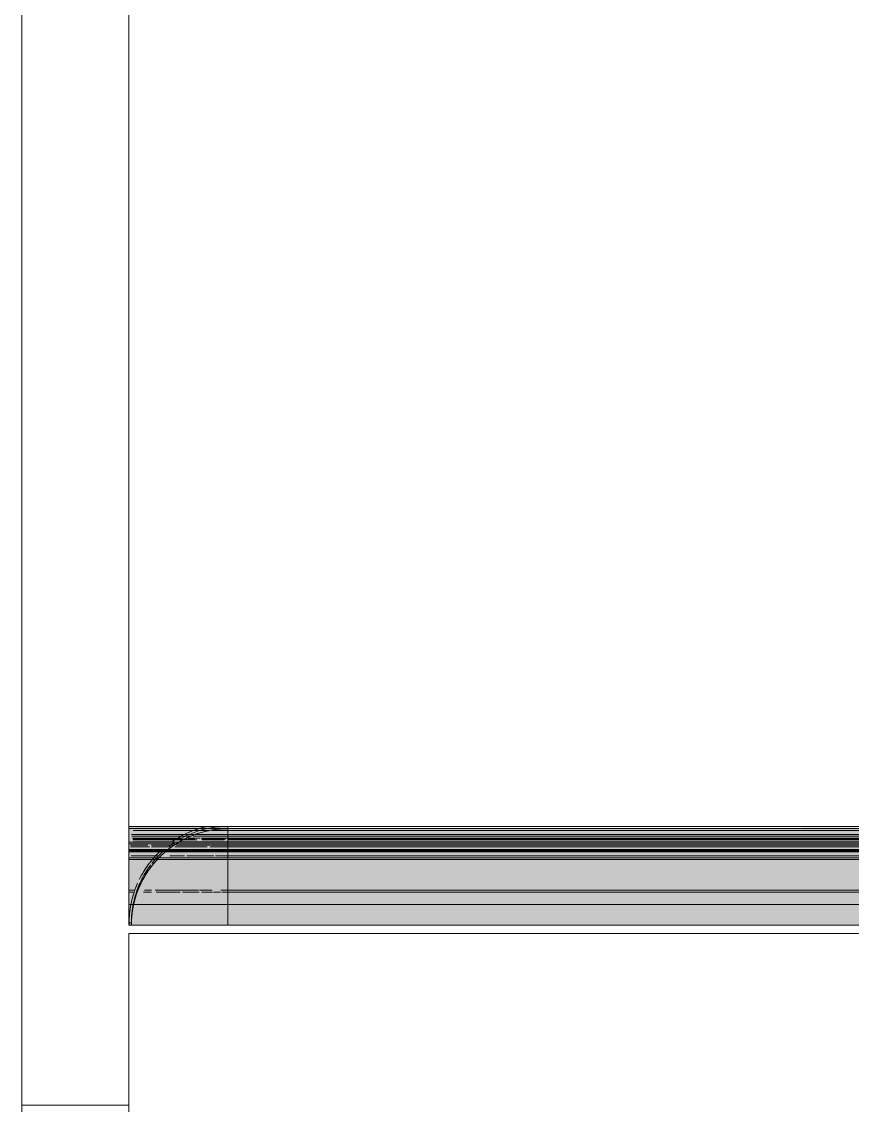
# Model space of a CAD drawing. Header units: millimetres. Extents: x -22227 to 20164, y 15335 to 61747.
# Drawn here: x -159 to 228, y 57437 to 57942 of the extents above; entities that cross this region are included whole.
import ezdxf

# ---------------------------------------------------------------- set-up
doc = ezdxf.new("R2010")
doc.units = ezdxf.units.MM
doc.layers.add('A-GENM', color=7, linetype='Continuous', lineweight=5)
doc.layers.add('A-WALL', color=7, linetype='Continuous', lineweight=9)

# ---------------------------------------------------------------- blocks, each defined once
blk = doc.blocks.new('AK-SGS-M3-A_rvt-1-MẶT BẰNG BỐ TRÍ THIẾT BỊ')
at = {"layer": 'A-WALL', "color": 253, "true_color": 0xaaaaaa}
for p, q in [((-158.59, 58116.94), (-158.59, 57436.94)), ((-108.59, 57566.94), (-108.59, 58116.94)), ((-108.59, 57436.94), (-108.59, 57516.94)), ((-108.59, 57516.94), (691.41, 57516.94))]:
    blk.add_line(p, q, dxfattribs=at)
at = {"layer": 'A-WALL', "color": 254, "true_color": 0xcccccc}
for p, q in [((-158.59, 58116.94), (-158.59, 57436.94)), ((-108.59, 57566.94), (-108.59, 58116.94)), ((-108.59, 57436.94), (-108.59, 57516.94)), ((-108.59, 57516.94), (691.41, 57516.94))]:
    blk.add_line(p, q, dxfattribs=at)
at = {"layer": 'A-WALL', "color": 254, "true_color": 0xe0e0e0}
for p, q in [((-62.49, 57566.94), (-108.59, 57566.94)), ((-158.59, 57436.94), (-108.59, 57436.94)), ((-158.59, 57421.94), (-158.59, 57436.94)), ((-108.59, 57436.94), (-108.59, 57421.94))]:
    blk.add_line(p, q, dxfattribs=at)
at = {"layer": 'A-WALL', "color": 7, "true_color": 0xededed}
blk.add_line((-72.03, 57566.94), (-108.59, 57566.94), dxfattribs=at)
at = {"layer": 'A-WALL', "color": 7, "true_color": 0xeeeeee}
blk.add_line((-62.49, 57566.94), (-72.03, 57566.94), dxfattribs=at)
at = {"layer": 'A-WALL', "color": 254, "true_color": 0xd6d6d6}
blk.add_line((639.81, 57566.94), (-62.49, 57566.94), dxfattribs=at)
at = {"layer": 'A-WALL', "color": 254, "true_color": 0xeaeaea}
blk.add_line((639.81, 57566.94), (-62.49, 57566.94), dxfattribs=at)
at = {"layer": 'A-WALL', "color": 7, "true_color": 0xececec}
blk.add_line((-158.59, 57436.94), (-108.59, 57436.94), dxfattribs=at)
blk = doc.blocks.new('AK_BoGocTrongTran - Thanh nhôm C có chân-V96-MẶT BẰNG BỐ TRÍ THIẾT BỊ')
at = {"layer": 'A-GENM', "true_color": 0xf0f0f0, "transparency": 33554534}
for points in [[(0, -750), (9.54, -750), (9.54, 0), (0, 0), (0, -733.85)], [(9.54, -733.85), (9.54, -750), (46, -749.2), (44.82, 0), (9.54, 0), (9.54, -589.19)], [(30.61, -733.85), (30.61, -750), (34.17, -750), (34.17, 0), (30.61, 0), (30.61, -589.19)], [(34.5, -750), (37.91, -750), (37.91, 0), (34.5, 0), (34.5, -733.85)]]:
    blk.add_hatch(color=7, dxfattribs=at).paths.add_polyline_path(points)
at = {"layer": 'A-GENM', "color": 253, "true_color": 0xaaaaaa}
for p, q in [((0, 0), (9.54, 0)), ((0, 0), (0, -750)), ((9.54, -750), (9.54, 0)), ((30.61, -750), (30.61, -46.1)), ((34.17, -46.1), (34.17, -750)), ((34.85, -750), (34.85, -46.1)), ((37.91, -750), (37.91, -46.1)), ((38.61, -46.1), (38.61, -750)), ((46, -750), (46, -46.1)), ((46, -747.49), (46, -46.1)), ((46, -747.49), (46, -46.1))]:
    blk.add_line(p, q, dxfattribs=at)
at = {"layer": 'A-GENM', "color": 254, "true_color": 0xd6d6d6}
for p, q in [((0, 0), (30.72, 0)), ((30.61, 0), (30.98, 0)), ((34.31, 0), (30.79, 0)), ((30.98, 0), (31.35, 0)), ((34.17, 0), (31.35, 0)), ((31.35, -46.1), (31.35, 0)), ((34.5, -46.1), (34.5, 0)), ((34.83, 0), (35.15, 0)), ((37.91, 0), (35.15, 0)), ((35.15, -46.1), (35.15, 0)), ((38.14, 0), (35.74, 0)), ((38.97, 0), (43.47, 0)), ((43.47, 0), (45, 0)), ((46, 0), (45, 0)), ((45, -46.1), (45, 0)), ((45, 0), (46, 0)), ((45, -46.1), (45, 0)), ((45, -46.1), (45, -747.9)), ((46, -750), (46, -46.1))]:
    blk.add_line(p, q, dxfattribs=at)
at = {"layer": 'A-GENM', "color": 9, "true_color": 0xc6c6c6}
for p, q in [((30.6, 0), (9.54, 0)), ((30.61, 0), (34.17, 0)), ((30.61, -46.1), (30.61, 0)), ((34.17, 0), (34.85, 0)), ((34.17, 0), (34.17, -46.1)), ((34.85, 0), (37.91, 0)), ((34.85, -46.1), (34.85, 0)), ((37.91, 0), (38.61, 0)), ((37.91, -46.1), (37.91, 0)), ((38.61, 0), (38.61, -46.1)), ((46, 0), (38.86, 0)), ((46, -46.1), (46, 0)), ((46, -46.1), (46, 0)), ((46, -46.1), (46, 0)), ((31.35, -750), (31.35, -46.1)), ((34.5, -750), (34.5, -46.1)), ((35.15, -750), (35.15, -46.1)), ((45, -747.9), (45, -46.1)), ((45, -747.9), (45, -46.1))]:
    blk.add_line(p, q, dxfattribs=at)
at = {"layer": 'A-GENM', "color": 254, "true_color": 0xe0e0e0}
for p, q in [((31.82, 0), (34.43, 0)), ((34.5, 0), (34.83, 0)), ((36.04, 0), (38.06, 0)), ((46, 0), (45, 0)), ((45, 0), (45, -46.1)), ((46, -46.1), (46, 0))]:
    blk.add_line(p, q, dxfattribs=at)
blk = doc.blocks.new('AK_BoGocTrong - Thanh nhôm C có chân-V97-MẶT BẰNG BỐ TRÍ THIẾT BỊ')
at = {"layer": 'A-GENM', "true_color": 0xf0f0f0, "transparency": 33554534}
for points in [[(0, -35.65), (0.72, -46.1), (30.61, -48.01), (30.11, -747.9), (0.9, -747.9), (2.08, -750), (45, -748.4), (43.19, -747.9), (38.61, -747.9), (40.35, -46.1), (45, -46.1), (43.37, 0), (0.02, -1.1), (0, -31.93)], [(31.35, -747.9), (32.82, -750), (34.85, -750), (34.17, 0), (31.35, -1.33), (31.35, -746.18)], [(35.15, -750), (38.61, -750), (37.91, 0), (35.15, -0.99), (35.15, -747.9)]]:
    blk.add_hatch(color=7, dxfattribs=at).paths.add_polyline_path(points)
h = blk.add_hatch(color=7, dxfattribs=at)
h.paths.add_polyline_path([(0, -733.85), (0.9, -747.9), (30.61, -747.9), (28.76, -46.1), (0, -46.1), (0, -589.19)])
h.paths.add_polyline_path([(38.61, -589.19), (39.97, -747.9), (44.8, -746.48), (43.37, -46.1), (38.61, -46.1), (38.61, -444.53)])
at = {"layer": 'A-GENM', "color": 7, "true_color": 0xededed}
for p, q in [((0, 0), (30.72, 0)), ((38.97, 0), (41.7, 0)), ((43.73, 0), (41.34, 0)), ((45, 0), (46, 0)), ((46, 0), (45, 0)), ((34.5, -0.88), (34.5, -10.55)), ((34.5, -11.5), (34.5, -15.65)), ((34.5, -19.77), (34.5, -44.94)), ((35.15, -16.16), (35.15, -18.75)), ((34.85, -46.1), (34.85, -747.9))]:
    blk.add_line(p, q, dxfattribs=at)
at = {"layer": 'A-GENM', "color": 7, "true_color": 0xeeeeee}
for p, q in [((9.54, 0), (0, 0)), ((16.21, 0), (9.54, 0)), ((28.31, 0), (16.38, 0)), ((30.79, 0), (28.31, 0)), ((30.61, 0), (31.35, 0)), ((34.17, 0), (31.82, 0)), ((31.82, 0), (34.17, 0)), ((31.82, 0), (34.43, 0)), ((34.31, 0), (32.03, 0)), ((34.85, 0), (34.17, 0)), ((34.5, 0), (34.83, 0)), ((34.83, 0), (35.15, 0)), ((37.91, 0), (35.74, 0)), ((35.74, 0), (37.91, 0)), ((38.14, 0), (35.74, 0)), ((36.04, 0), (38.06, 0)), ((38.61, 0), (37.91, 0)), ((41.34, 0), (39.22, 0)), ((46, 0), (44.82, 0)), ((34.17, -10.55), (34.17, -0.9)), ((34.85, -0.85), (34.85, -10.55)), ((37.91, -2.44), (37.91, -19.18)), ((34.17, -15.4), (34.17, -11.83)), ((34.85, -11.15), (34.85, -15.93)), ((34.17, -17.47), (34.17, -15.4)), ((34.5, -15.65), (34.5, -17.9)), ((34.85, -15.93), (34.85, -18.36)), ((34.85, -20.1), (34.85, -45.66)), ((37.91, -19.18), (37.91, -21.54)), ((34.17, -44.29), (34.17, -20.76)), ((37.91, -22.67), (37.91, -46.1))]:
    blk.add_line(p, q, dxfattribs=at)
at = {"layer": 'A-GENM', "color": 254, "true_color": 0xe2e2e2}
for p, q in [((0, -2.26), (0, 0)), ((45, -728), (45, -46.1)), ((46, -46.1), (46, -748.4))]:
    blk.add_line(p, q, dxfattribs=at)
at = {"layer": 'A-GENM', "color": 7, "true_color": 0xececec}
for p, q in [((9.54, 0), (9.54, -2.07)), ((41.7, 0), (45, 0)), ((45, 0), (46, 0)), ((30.61, -1.18), (30.61, -12.64)), ((31.35, -1.12), (31.35, -13.21)), ((35.15, -0.83), (35.15, -10.55)), ((38.61, -20.7), (38.61, -2.23)), ((9.54, -6.38), (9.54, -9.44)), ((9.54, -10.55), (9.54, -14.56)), ((35.15, -10.85), (35.15, -16.16)), ((9.54, -15.61), (9.54, -33.88)), ((30.61, -16.07), (30.61, -25.69)), ((31.35, -16.71), (31.35, -24.6)), ((35.15, -20.8), (35.15, -45.8)), ((38.61, -46.1), (38.61, -23.35)), ((30.61, -27.58), (30.61, -36.5)), ((31.35, -26.98), (31.35, -46.1)), ((9.54, -35.23), (9.54, -39.33)), ((45, -34.41), (45, -42.37)), ((45, -34.41), (45, -42.37)), ((9.54, -39.82), (9.54, -42.74)), ((30.61, -37.22), (30.61, -46.1)), ((46, -36.56), (46, -46.1)), ((46, -36.56), (46, -46.1)), ((34.17, -589.19), (34.17, -46.1)), ((37.91, -46.1), (37.91, -747.9))]:
    blk.add_line(p, q, dxfattribs=at)
at = {"layer": 'A-GENM', "color": 254, "true_color": 0xeaeaea}
for p, q in [((45, 0), (45, -34.41)), ((45, 0), (45, -34.41)), ((46, 0), (46, -36.56)), ((46, 0), (46, -36.56)), ((45, -42.37), (45, -34.41)), ((46, -36.56), (46, -46.1)), ((45, -42.37), (45, -46.1)), ((45, -42.37), (45, -46.1)), ((34.5, -46.1), (34.5, -747.9))]:
    blk.add_line(p, q, dxfattribs=at)
at = {"layer": 'A-GENM', "color": 254, "true_color": 0xe7e7e7}
for p, q in [((45, -34.41), (45, 0)), ((46, 0), (46, -36.56)), ((0, -5.55), (0, -2.26)), ((0, -10.55), (0, -5.6)), ((0, -18.02), (0, -10.98)), ((0, -26.54), (0, -18.11)), ((0, -45.8), (0, -26.69)), ((45, -46.1), (45, -42.37)), ((9.54, -46.1), (9.54, -747.9)), ((30.61, -46.1), (30.61, -747.9)), ((31.35, -46.1), (31.35, -747.9)), ((35.15, -46.1), (35.15, -587.26)), ((38.61, -747.9), (38.61, -46.1)), ((45, -46.1), (45, -728)), ((45, -46.1), (45, -728)), ((46, -46.1), (46, -748.4)), ((46, -46.1), (46, -748.4))]:
    blk.add_line(p, q, dxfattribs=at)
at = {"layer": 'A-GENM', "color": 254, "true_color": 0xdadada}
blk.add_line((0, -750), (0, -46.1), dxfattribs=at)
blk = doc.blocks.new('AK_Phụ kiện Panel_Thanh phào C_J - Thanh nhôm C có chân_bo_-V105-MẶT BẰNG BỐ TRÍ THIẾT BỊ')
at = {"layer": 'A-GENM', "true_color": 0xf0f0f0, "transparency": 33554534}
h = blk.add_hatch(color=7, dxfattribs=at)
h.paths.add_polyline_path([(-108.49, 57521.94), (-107.49, 57521.94), (-106.52, 57530.48)])
h.paths.add_polyline_path([(-101.46, 57544.44), (-89.41, 57558.84), (-93.19, 57555.1), (-98.04, 57548.85)])
h.paths.add_polyline_path([(-84.95, 57560.92), (-62.49, 57566.94), (-74.56, 57565.76), (-82.03, 57562.28)])
at = {"layer": 'A-GENM', "color": 254, "true_color": 0xe0e0e0}
blk.add_line((-62.49, 57566.94), (-72.03, 57566.94), dxfattribs=at)
at = {"layer": 'A-GENM', "color": 7, "true_color": 0xeeeeee}
blk.add_line((-72.03, 57566.94), (-62.49, 57566.94), dxfattribs=at)
at = {"layer": 'A-GENM', "color": 254, "true_color": 0xd6d6d6}
for p, q in [((-108.49, 57521.94), (-107.49, 57521.94)), ((-107.49, 57521.94), (-108.49, 57521.94)), ((-108.49, 57521.94), (-108.49, 57520.94)), ((-108.49, 57520.94), (-107.49, 57520.94)), ((-107.49, 57520.94), (-107.49, 57521.94))]:
    blk.add_line(p, q, dxfattribs=at)
at = {"layer": 'A-GENM', "color": 254, "true_color": 0xeaeaea}
for p, q in [((-107.49, 57521.94), (-108.49, 57521.94)), ((-108.49, 57520.94), (-108.49, 57521.94)), ((-108.49, 57521.94), (-107.49, 57521.94))]:
    blk.add_line(p, q, dxfattribs=at)
at = {"layer": 'A-GENM', "color": 254, "true_color": 0xe2e2e2}
blk.add_line((-107.49, 57520.94), (-108.49, 57520.94), dxfattribs=at)
at = {"layer": 'A-GENM', "color": 254, "true_color": 0xe7e7e7}
blk.add_line((-107.49, 57521.94), (-107.49, 57520.94), dxfattribs=at)
at = {"layer": 'A-GENM', "color": 254, "true_color": 0xd6d6d6}
for radius, start, end in [(46, 105.4797, 115.4623), (45, 95.8714, 112.5097), (46, 115.8325, 123.9485), (45, 113.1842, 120), (46, 142.4533, 153.9896), (46, 138.7285, 142.283), (45, 137.0486, 141.0266), (45, 143.768, 150), (46, 156.2474, 168.954), (45, 155.438, 168.5544), (45, 150, 155.3424), (46, 168.9894, 180), (45, 168.6141, 180)]:
    blk.add_arc((-62.49, 57521.94), radius, start, end, dxfattribs=at)
at = {"layer": 'A-GENM', "color": 7, "true_color": 0xf0f0f0}
for radius, start, end in [(46, 106.6173, 109.8483), (46, 111.9495, 114.974), (46, 140.6497, 140.9844), (45, 138.5553, 142.089), (46, 143.4286, 149.6716), (45, 142.8232, 150), (46, 156.3085, 160.4414)]:
    blk.add_arc((-62.49, 57521.94), radius, start, end, dxfattribs=at)
at = {"layer": 'A-GENM', "color": 7, "true_color": 0xededed}
blk.add_arc((-62.49, 57521.94), 46, 102.1943, 105.9085, dxfattribs=at)
at = {"layer": 'A-GENM', "color": 254, "true_color": 0xe0e0e0}
for radius, start, end in [(46, 102.1393, 104.9444), (45, 90.3588, 94.9761), (46, 132.9806, 138.7285), (45, 130.574, 137.0486), (45, 123.7609, 127.4396)]:
    blk.add_arc((-62.49, 57521.94), radius, start, end, dxfattribs=at)
at = {"layer": 'A-GENM', "color": 7, "true_color": 0xf1f1f1}
for start, end in [(101.5426, 105), (108.3367, 112.6581), (155.6369, 159.9502), (151.3821, 155.5474)]:
    blk.add_arc((-62.49, 57521.94), 45, start, end, dxfattribs=at)
at = {"layer": 'A-GENM', "color": 7, "true_color": 0xeeeeee}
blk.add_arc((-62.49, 57521.94), 45, 90.7011, 99.7826, dxfattribs=at)
at = {"layer": 'A-GENM', "color": 254, "true_color": 0xeaeaea}
for radius, start, end in [(46, 162.7877, 166.5774), (46, 169.2718, 180), (45, 169.0021, 180)]:
    blk.add_arc((-62.49, 57521.94), radius, start, end, dxfattribs=at)
blk = doc.blocks.new('AK_MiengBoGocTrong - AK_MiengBoGocTrong-V106-MẶT BẰNG BỐ TRÍ THIẾT BỊ')
at = {"layer": 'A-GENM', "true_color": 0xf0f0f0, "transparency": 33554534}
blk.add_hatch(color=7, dxfattribs=at).paths.add_polyline_path([(0, -46.1), (0, 0), (-46.1, 0), (-46.1, -46.1)])
at = {"layer": 'A-GENM', "color": 9, "true_color": 0xc6c6c6}
for p, q in [((-46.1, -46.1), (-46.1, 0)), ((0, 0), (0, -45)), ((0, -45), (0, -46.1))]:
    blk.add_line(p, q, dxfattribs=at)
at = {"layer": 'A-GENM', "color": 254, "true_color": 0xd6d6d6}
for p, q in [((-46.1, 0), (-45, 0)), ((-45, 0), (-43.87, 0)), ((-43.87, 0), (-41.89, 0)), ((-28.06, 0), (-20.11, 0)), ((-19.52, 0), (-10.26, 0)), ((-9.65, 0), (-0.1, 0)), ((-38.71, -46.1), (-44.92, -46.1)), ((-0.1, -46.1), (-30.71, -46.1))]:
    blk.add_line(p, q, dxfattribs=at)
at = {"layer": 'A-GENM', "color": 253, "true_color": 0xaaaaaa}
for p, q in [((0, 0), (-46.1, 0)), ((-46.1, 0), (-46.1, -46.1)), ((0, -46.1), (0, 0)), ((-46.1, -46.1), (0, -46.1))]:
    blk.add_line(p, q, dxfattribs=at)
at = {"layer": 'A-GENM', "color": 254, "true_color": 0xe0e0e0}
for p, q in [((-34.36, 0), (-30.9, 0)), ((-35.84, -46.1), (-38.01, -46.1)), ((-30.71, -46.1), (-34.27, -46.1))]:
    blk.add_line(p, q, dxfattribs=at)
at = {"layer": 'A-GENM', "color": 254, "true_color": 0xd6d6d6}
for start, end in [(180.7818, 201.2966), (201.7594, 210), (226.7849, 230.305), (232.8232, 240), (240, 244.0196), (244.1166, 255), (257.5854, 269.8712)]:
    blk.add_arc((0, 0), 45, start, end, dxfattribs=at)
at = {"layer": 'A-GENM', "color": 254, "true_color": 0xe0e0e0}
for start, end in [(212.0239, 216.2572), (219.8698, 225)]:
    blk.add_arc((0, 0), 45, start, end, dxfattribs=at)
blk = doc.blocks.new('AK_MiengBoGocTrong - AK_MiengBoGocTrong-V107-MẶT BẰNG BỐ TRÍ THIẾT BỊ')
at = {"layer": 'A-GENM', "true_color": 0xf0f0f0, "transparency": 33554534}
for points in [[(-0.1, 46.08), (-20.48, 39.81), (-28.52, 34.35), (-35.99, 26.39), (-41.58, 16.2), (-46.03, 0.32), (-46.1, 0), (-44.92, 46.1), (-0.1, 46.1)], [(-0.1, 38.97), (-0.82, 0), (-43.85, 0.61), (-41.44, 16.54), (-35.84, 25.52), (-16.78, 41.34), (-6.11, 43.66), (-0.1, 43.47), (-0.1, 40.5)]]:
    blk.add_hatch(color=7, dxfattribs=at).paths.add_polyline_path(points)
at = {"layer": 'A-GENM', "color": 254, "true_color": 0xeaeaea}
for p, q in [((-46.1, 9.54), (-46.1, 46.1)), ((-44.92, 46.1), (-41.44, 46.1)), ((-16.31, 41.94), (-14.62, 42.56)), ((-14.62, 42.56), (-12.9, 43.11)), ((-2.28, 44.94), (-0.49, 45)), ((-33.83, 29.67), (-32.62, 31)), ((-32.62, 31), (-31.35, 32.28)), ((-34.99, 28.3), (-33.83, 29.67)), ((-45, 0), (-46.1, 0)), ((-15.4, 0), (-12.41, 0)), ((-9.64, 0), (-0.82, 0))]:
    blk.add_line(p, q, dxfattribs=at)
at = {"layer": 'A-GENM', "color": 7, "true_color": 0xededed}
for p, q in [((-46.1, 46.1), (-46.1, 9.54)), ((-38.01, 46.1), (-35.84, 46.1)), ((-34.27, 46.1), (-30.71, 46.1))]:
    blk.add_line(p, q, dxfattribs=at)
at = {"layer": 'A-GENM', "color": 7, "true_color": 0xebebeb}
for p, q in [((-41.44, 46.1), (-38.71, 46.1)), ((-30.71, 46.1), (-0.1, 46.1))]:
    blk.add_line(p, q, dxfattribs=at)
at = {"layer": 'A-GENM', "color": 7, "true_color": 0xf4f4f4}
blk.add_line((-31.92, 46.1), (-34.27, 46.1), dxfattribs=at)
at = {"layer": 'A-GENM', "color": 7, "true_color": 0xf2f2f2}
blk.add_line((-16.4, 46.1), (-30.71, 46.1), dxfattribs=at)
at = {"layer": 'A-GENM', "color": 7, "true_color": 0xeeeeee}
for p, q in [((-0.1, 46.1), (-15.4, 46.1)), ((-46.1, 9.54), (-46.1, 0))]:
    blk.add_line(p, q, dxfattribs=at)
at = {"layer": 'A-GENM', "color": 254, "true_color": 0xdadada}
for p, q in [((0, 46.1), (0, 45)), ((0, 43.87), (0, 46.1)), ((0, 45), (0, 43.87)), ((0, 43.87), (0, 40.54)), ((0, 40.54), (0, 35.18)), ((0, 35.18), (0, 28.06)), ((0, 28.06), (0, 19.52)), ((0, 19.52), (0, 10.01)), ((0, 10.01), (0, 0))]:
    blk.add_line(p, q, dxfattribs=at)
at = {"layer": 'A-GENM', "color": 254, "true_color": 0xe2e2e2}
for p, q in [((-0.49, 45), (0, 45)), ((0, 35.55), (0, 43.87)), ((-24.31, 37.87), (-22.78, 38.81)), ((0, 0), (0, 35.18)), ((-41.89, 0), (-45, 0)), ((-20.11, 0), (-25.33, 0)), ((-10.26, 0), (-14.98, 0))]:
    blk.add_line(p, q, dxfattribs=at)
at = {"layer": 'A-GENM', "color": 254, "true_color": 0xe7e7e7}
for p, q in [((-27.26, 35.8), (-25.81, 36.86)), ((-25.81, 36.86), (-24.31, 37.87)), ((-38.13, 23.9), (-37.14, 25.41)), ((-39.05, 22.36), (-38.13, 23.9)), ((-30.9, 0), (-34.36, 0)), ((-25.33, 0), (-28.06, 0)), ((-14.98, 0), (-19.52, 0)), ((-0.82, 0), (-9.65, 0))]:
    blk.add_line(p, q, dxfattribs=at)
at = {"layer": 'A-GENM', "color": 7, "true_color": 0xececec}
blk.add_line((-46.1, 0), (-46.1, 9.54), dxfattribs=at)
at = {"layer": 'A-GENM', "color": 7, "true_color": 0xf0f0f0}
for p, q in [((-28.05, 0), (-23.17, 0)), ((-22.6, 0), (-20.07, 0)), ((-19.52, 0), (-16.4, 0))]:
    blk.add_line(p, q, dxfattribs=at)
at = {"layer": 'A-GENM', "color": 254, "true_color": 0xe7e7e7, "flags": 128}
for points in [[(-22.78, 38.81), (-21.21, 39.69), (-19.61, 40.5), (-17.97, 41.26), (-16.31, 41.94)], [(-12.9, 43.11), (-11.17, 43.59), (-9.42, 44)], [(-9.42, 44), (-7.65, 44.35), (-5.87, 44.62), (-4.08, 44.81), (-2.28, 44.94)], [(-31.35, 32.28), (-30.04, 33.51), (-28.67, 34.68), (-27.26, 35.8)], [(-44.86, 3.6), (-44.68, 5.39), (-44.43, 7.17), (-44.1, 8.94), (-43.71, 10.7), (-43.25, 12.44), (-42.72, 14.16), (-42.12, 15.85), (-41.45, 17.52), (-40.71, 19.17)]]:
    blk.add_lwpolyline(points, dxfattribs=at)
at = {"layer": 'A-GENM', "color": 254, "true_color": 0xeaeaea, "flags": 128}
blk.add_lwpolyline([(-37.14, 25.41), (-36.09, 26.87), (-34.99, 28.3)], dxfattribs=at)
at = {"layer": 'A-GENM', "color": 254, "true_color": 0xe2e2e2, "flags": 128}
for points in [[(-40.71, 19.17), (-39.91, 20.78), (-39.05, 22.36)], [(-45, 0), (-44.96, 1.8), (-44.86, 3.6)]]:
    blk.add_lwpolyline(points, dxfattribs=at)
at = {"layer": 'A-GENM', "color": 254, "true_color": 0xe7e7e7}
for start, end in [(107.2544, 115.8834), (95.1665, 102.4146), (129.695, 133.2151), (143.7428, 147.9761), (160.3942, 169.6058)]:
    blk.add_arc((0, 0), 45, start, end, dxfattribs=at)
at = {"layer": 'A-GENM', "color": 254, "true_color": 0xe2e2e2}
for start, end in [(90.1288, 92.7851), (117.2149, 127.1768), (150, 158.2406), (169.6058, 179.2182)]:
    blk.add_arc((0, 0), 45, start, end, dxfattribs=at)
at = {"layer": 'A-GENM', "color": 254, "true_color": 0xeaeaea}
blk.add_arc((0, 0), 45, 135, 140.1302, dxfattribs=at)
blk = doc.blocks.new('AK_NepV - AK_NepV-V108-MẶT BẰNG BỐ TRÍ THIẾT BỊ')
at = {"layer": 'A-GENM', "color": 7, "true_color": 0xeeeeee}
for p, q in [((-29.7, 750), (-28.7, 750)), ((-28.7, 750), (-14.39, 750)), ((-13.62, 748.88), (-13.62, 736.76)), ((-13.18, 750), (-10.83, 750)), ((-10.39, 749.13), (-10.39, 739.45)), ((-6.15, 750), (-5.29, 750)), ((-5.29, 750), (-4.47, 750)), ((0, 749), (0, 715.59)), ((-10.39, 738.61), (-10.39, 734.26)), ((-13.62, 733.27), (-13.62, 725.36)), ((-10.39, 734.26), (-10.39, 731.96)), ((-10.39, 730.52), (-10.39, 704.84)), ((-7.78, 732.21), (-7.78, 729.15)), ((-13.62, 723.04), (-13.62, 703.9)), ((0, 715.59), (0, 708.32))]:
    blk.add_line(p, q, dxfattribs=at)
at = {"layer": 'A-GENM', "color": 254, "true_color": 0xeaeaea}
for p, q in [((-29.7, 750), (-29.7, 747.65)), ((-28.7, 750), (-28.7, 747.73)), ((-6.15, 747.84), (-6.15, 728.79)), ((-5.29, 748.1), (-5.29, 718.36)), ((-4.47, 748.35), (-4.47, 725.19)), ((-2.83, 748.84), (-2.83, 721.66)), ((-1, 748), (-1, 717.73)), ((-29.7, 743.23), (-29.7, 739.45)), ((-28.7, 742.85), (-28.7, 739.45)), ((-29.7, 737.35), (-29.7, 726.21)), ((-28.7, 737.81), (-28.7, 717.69)), ((-29.7, 725.09), (-29.7, 717.26)), ((-6.15, 726.4), (-6.15, 703.9)), ((-4.47, 722.4), (-4.47, 716.76)), ((-28.7, 717.15), (-28.7, 711.19)), ((-2.83, 718.19), (-2.83, 703.9)), ((-29.7, 716.19), (-29.7, 711.04)), ((-5.29, 715.89), (-5.29, 705.69)), ((-4.47, 716.18), (-4.47, 703.9)), ((-29.7, 710.55), (-29.7, 707.31)), ((-28.7, 707.18), (-28.7, 703.9)), ((-29.7, 706.67), (-29.7, 703.9)), ((-7.78, 703.9), (-7.78, 2.1))]:
    blk.add_line(p, q, dxfattribs=at)
at = {"layer": 'A-GENM', "color": 7, "true_color": 0xf2f2f2}
for p, q in [((-14.39, 750), (-28.7, 750)), ((-12.8, 750), (-13.62, 750)), ((-13.18, 750), (-10.83, 750)), ((-10.31, 750), (-8.49, 750)), ((-4.47, 750), (-5.04, 750)), ((-5.04, 748.18), (-5.04, 723.76)), ((0, 715.59), (0, 749)), ((-10.31, 746.58), (-10.31, 739.45)), ((-10.31, 738.69), (-10.31, 734.2)), ((-10.69, 734.5), (-10.69, 732.35)), ((-10.31, 734.2), (-10.31, 731.86)), ((-9.9, 729.32), (-9.9, 703.9)), ((0, 708.32), (0, 715.59)), ((-12.8, 703.9), (-12.8, 2.1)), ((-10.69, 703.9), (-10.69, 2.1)), ((-8.49, 703.9), (-8.49, 2.1))]:
    blk.add_line(p, q, dxfattribs=at)
at = {"layer": 'A-GENM', "color": 7, "true_color": 0xf4f4f4}
for p, q in [((-10.83, 750), (-13.18, 750)), ((-9.9, 746.71), (-9.9, 739.45)), ((-8.49, 747.13), (-8.49, 740.51)), ((-9.9, 739.1), (-9.9, 733.88)), ((-8.49, 739.45), (-8.49, 732.78)), ((-9.9, 733.88), (-9.9, 731.32)), ((-8.49, 732.78), (-8.49, 729.86)), ((0, 703.9), (0, 707.63))]:
    blk.add_line(p, q, dxfattribs=at)
at = {"layer": 'A-GENM', "color": 7, "true_color": 0xf1f1f1}
for p, q in [((-12.8, 748.94), (-12.8, 736.2)), ((-10.69, 749.11), (-10.69, 739.45)), ((-10.31, 749.14), (-10.31, 746.58)), ((-8.49, 749.28), (-8.49, 747.13)), ((-10.69, 738.31), (-10.69, 734.5)), ((-12.8, 730.9), (-12.8, 724.1)), ((-10.69, 729.66), (-10.69, 705.43)), ((-10.31, 730.3), (-10.31, 704.68)), ((-8.49, 728.67), (-8.49, 713.55)), ((-12.8, 723.01), (-12.8, 710.51)), ((-3.54, 723.18), (-3.54, 720.83)), ((-1, 717.73), (-1, 712.75)), ((-8.49, 712.19), (-8.49, 703.9)), ((-12.8, 709.63), (-12.8, 703.9)), ((-10.31, 703.9), (-10.31, 450.13)), ((-10.31, 449.47), (-10.31, 2.1))]:
    blk.add_line(p, q, dxfattribs=at)
at = {"layer": 'A-GENM', "color": 7, "true_color": 0xf3f3f3}
for p, q in [((-9.9, 749.17), (-9.9, 746.71)), ((-9.9, 703.9), (-9.9, 2.1)), ((0, 22), (0, 703.9))]:
    blk.add_line(p, q, dxfattribs=at)
at = {"layer": 'A-GENM', "color": 7, "true_color": 0xededed}
for p, q in [((-7.78, 749.33), (-7.78, 741.22)), ((-2.83, 750), (-1, 750)), ((-1, 750), (0, 750)), ((-7.78, 739.45), (-7.78, 732.21)), ((-7.78, 727.99), (-7.78, 712.22)), ((-7.78, 711.8), (-7.78, 703.9)), ((0, 707.63), (0, 703.9)), ((-10.39, 703.9), (-10.39, 2.1)), ((-5.04, 703.9), (-5.04, 2.1)), ((-3.54, 703.9), (-3.54, 2.1)), ((-1, 703.9), (-1, 2.1))]:
    blk.add_line(p, q, dxfattribs=at)
at = {"layer": 'A-GENM', "color": 7, "true_color": 0xf0f0f0}
for p, q in [((-3.54, 748.63), (-3.54, 723.36)), ((-1, 748), (-1, 717.73)), ((-5.04, 723.76), (-5.04, 719.36)), ((-3.54, 720.14), (-3.54, 703.9)), ((-5.04, 716.26), (-5.04, 705.07)), ((-1, 711.36), (-1, 703.9))]:
    blk.add_line(p, q, dxfattribs=at)
at = {"layer": 'A-GENM', "color": 7, "true_color": 0xececec}
for p, q in [((-2.83, 721.66), (-2.83, 718.43)), ((-1, 717.73), (-1, 712.75)), ((-13.62, 703.9), (-13.62, 2.1)), ((0, 703.9), (0, 22))]:
    blk.add_line(p, q, dxfattribs=at)
at = {"layer": 'A-GENM', "color": 254, "true_color": 0xe7e7e7}
blk.add_line((-1, 711.36), (-1, 703.9), dxfattribs=at)
at = {"layer": 'A-GENM', "color": 254, "true_color": 0xe2e2e2}
for p, q in [((-29.7, 703.9), (-29.7, 2.1)), ((-28.7, 703.9), (-28.7, 2.1)), ((-6.15, 703.9), (-6.15, 2.1)), ((-5.29, 703.9), (-5.29, 2.1)), ((-4.47, 703.9), (-4.47, 2.1)), ((-2.83, 703.9), (-2.83, 2.1)), ((-1, 703.9), (-1, 2.1))]:
    blk.add_line(p, q, dxfattribs=at)
blk = doc.blocks.new('AK-SGS-M3-Hrvt_rvt-1-MẶT BẰNG BỐ TRÍ THIẾT BỊ')
at = {"layer": 'A-GENM', "color": 253, "lineweight": 5, "true_color": 0xaaaaaa}
for name, p, rotation in [('AK_BoGocTrongTran - Thanh nhôm C có chân-V96-MẶT BẰNG BỐ TRÍ THIẾT BỊ', (-108.59, 57520.94), 89.99999999999869), ('AK_BoGocTrong - Thanh nhôm C có chân-V97-MẶT BẰNG BỐ TRÍ THIẾT BỊ', (-108.59, 57520.94), 89.99999999999952), ('AK_MiengBoGocTrong - AK_MiengBoGocTrong-V106-MẶT BẰNG BỐ TRÍ THIẾT BỊ', (-62.49, 57520.84), 269.9999999999995), ('AK_NepV - AK_NepV-V108-MẶT BẰNG BỐ TRÍ THIẾT BỊ', (641.41, 57565.94), 89.99999999999952)]:
    blk.add_blockref(name, p, dxfattribs=dict(at, rotation=rotation))
at = {"layer": 'A-GENM', "color": 253, "lineweight": 5, "true_color": 0xaaaaaa, "extrusion": (0, 0, -1), "rotation": 269.9999999999996}
blk.add_blockref('AK_MiengBoGocTrong - AK_MiengBoGocTrong-V107-MẶT BẰNG BỐ TRÍ THIẾT BỊ', (62.49, 57520.84), dxfattribs=at)
at = {"layer": 'A-GENM', "color": 253, "lineweight": 5, "true_color": 0xaaaaaa}
blk.add_blockref('AK_Phụ kiện Panel_Thanh phào C_J - Thanh nhôm C có chân_bo_-V105-MẶT BẰNG BỐ TRÍ THIẾT BỊ', (0, 0), dxfattribs=at)

msp = doc.modelspace()

# ---------------------------------------------------------------- block references
at = {"lineweight": 5}
for name in ['AK-SGS-M3-Hrvt_rvt-1-MẶT BẰNG BỐ TRÍ THIẾT BỊ', 'AK-SGS-M3-A_rvt-1-MẶT BẰNG BỐ TRÍ THIẾT BỊ']:
    msp.add_blockref(name, (0, 0), dxfattribs=at)

doc.saveas('drawing.dxf')
